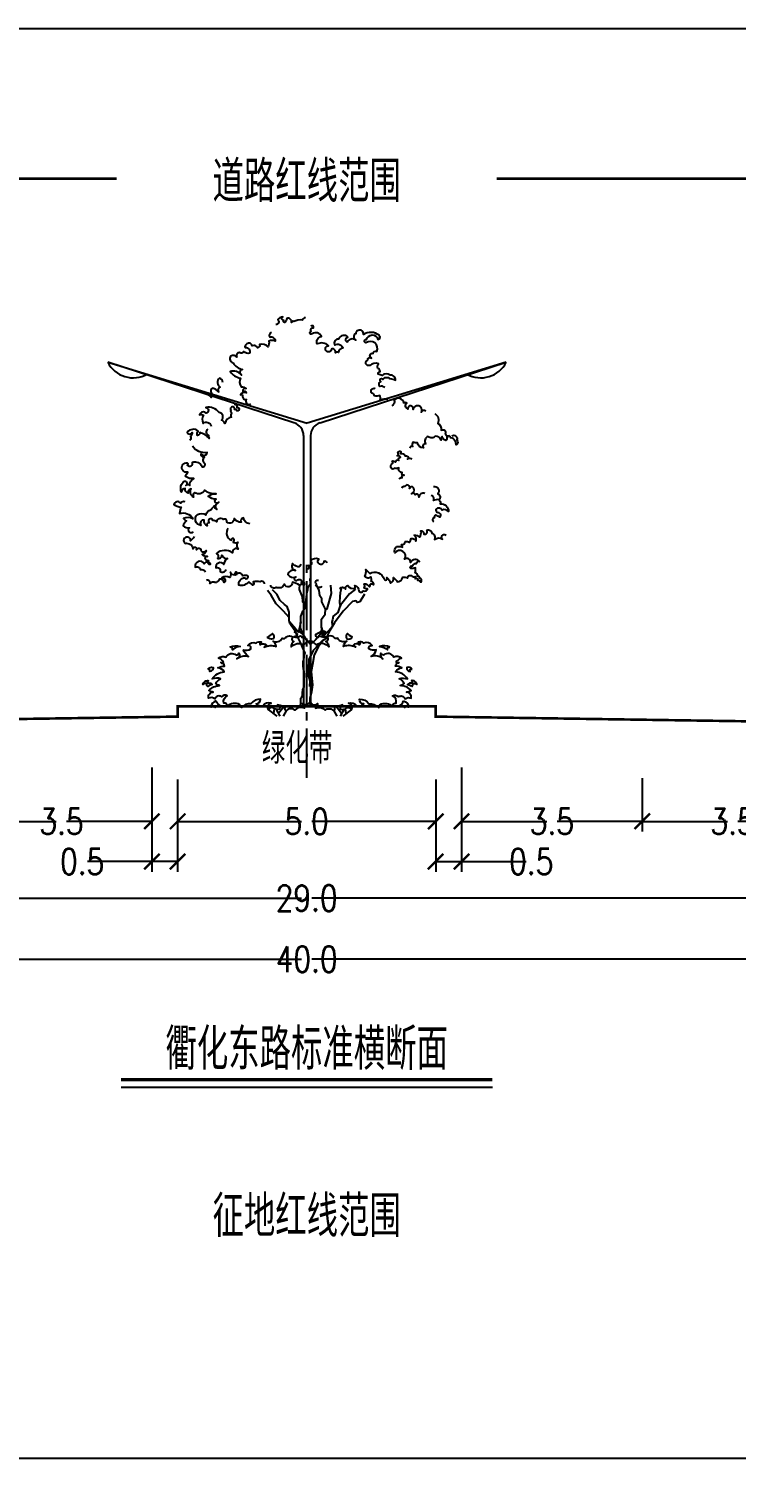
# Model space of a CAD drawing. Extents: x 10519 to 17598, y -625 to 2857.
# Drawn here: x 14804.57 to 14818.29, y -612.22 to -584.51 of the extents above; entities that cross this region are included whole.
import ezdxf
from ezdxf.enums import TextEntityAlignment as Align

# ---------------------------------------------------------------- set-up
doc = ezdxf.new("R2010")
doc.units = 0
doc.header["$MEASUREMENT"] = 0
doc.linetypes.add('CENTER2', pattern=[28.575, 19.05, -3.175, 3.175, -3.175])
doc.layers.get('0').update_dxf_attribs({"linetype": 'CONTINUOUS'})
doc.layers.get('DEFPOINTS').update_dxf_attribs({"linetype": 'CONTINUOUS'})
for name, color, linetype in [('DIM_COOR', 3, 'CONTINUOUS'), ('SHRUB', 8, 'CONTINUOUS'), ('ZDH', 1, 'CONTINUOUS'), ('横断图-断面模型', 7, 'CONTINUOUS')]:
    doc.layers.add(name, color=color, linetype=linetype)
doc.styles.get("Standard").update_dxf_attribs({"font": 'txt8.shx', "width": 0.8, "bigfont": 'hz.shx'})
doc.dimstyles.get("Standard").update_dxf_attribs({"dimtxt": 10, "dimasz": 3, "dimexe": 0.18, "dimexo": 0.0625, "dimgap": 2, "dimtad": 0, "dimdec": 1, "dimzin": 0, "dimdsep": 46, "dimtxsty": 'Standard', "dimblk": 'ARCHTICK', "dimcen": 0.09, "dimadec": 0, "dimazin": 0, "dimtfac": 1, "dimtdec": 1, "dimtofl": 0, "dimtmove": 0, "dimatfit": 3, "dimldrblk": 'ARCHTICK', "dimfxl": 1, "dimtolj": 1, "dimtzin": 0, "dimarcsym": 0})

# ---------------------------------------------------------------- blocks, each defined once
blk = doc.blocks.new('_ARCHTICK')
at = {"color": 0, "linetype": 'ByBlock', "const_width": 0.15}
blk.add_lwpolyline([(-0.5, -0.5), (0.5, 0.5)], dxfattribs=at)
blk = doc.blocks.new('*D41')
at = {"color": 3, "lineweight": -2}
for p, q in [((14807.461, -599.065), (14807.461, -600.076)), ((14812.461, -599.065), (14812.461, -600.076))]:
    blk.add_line(p, q, dxfattribs=at)
at = {"color": 0, "lineweight": -2}
for p, q in [((14807.461, -599.876), (14809.861, -599.876)), ((14812.461, -599.876), (14810.062, -599.876))]:
    blk.add_line(p, q, dxfattribs=at)
at = {"layer": 'DEFPOINTS', "color": 0}
for p in [(14807.461, -599.003), (14812.461, -599.003), (14812.461, -599.876)]:
    blk.add_point(p, dxfattribs=at)
at = {"color": 0, "lineweight": -2, "xscale": 0.3, "yscale": 0.3, "zscale": 0.3, "rotation": 180}
blk.add_blockref('_ARCHTICK', (14807.461, -599.876), dxfattribs=at)
at = {"color": 0, "lineweight": -2, "xscale": 0.3, "yscale": 0.3, "zscale": 0.3}
blk.add_blockref('_ARCHTICK', (14812.461, -599.876), dxfattribs=at)
at = {"color": 3, "insert": (14809.961, -599.876), "char_height": 0.5, "attachment_point": 5}
blk.add_mtext('\\A1;5.0', dxfattribs=at)
blk = doc.blocks.new('*D42')
at = {"color": 3, "lineweight": -2}
for p, q in [((14789.961, -597.937), (14789.961, -602.75)), ((14829.961, -597.967), (14829.961, -602.75))]:
    blk.add_line(p, q, dxfattribs=at)
at = {"color": 0, "lineweight": -2}
for p, q in [((14789.961, -602.55), (14809.861, -602.55)), ((14829.961, -602.55), (14810.062, -602.55))]:
    blk.add_line(p, q, dxfattribs=at)
at = {"layer": 'DEFPOINTS', "color": 0}
for p in [(14789.961, -597.875), (14829.961, -597.905), (14829.961, -602.55)]:
    blk.add_point(p, dxfattribs=at)
at = {"color": 0, "lineweight": -2, "xscale": 0.3, "yscale": 0.3, "zscale": 0.3, "rotation": 180}
blk.add_blockref('_ARCHTICK', (14789.961, -602.55), dxfattribs=at)
at = {"color": 0, "lineweight": -2, "xscale": 0.3, "yscale": 0.3, "zscale": 0.3}
blk.add_blockref('_ARCHTICK', (14829.961, -602.55), dxfattribs=at)
at = {"color": 3, "insert": (14809.961, -602.55), "char_height": 0.5, "attachment_point": 5}
blk.add_mtext('\\A1;40.0', dxfattribs=at)
blk = doc.blocks.new('SHRUB_E7')
at = {"color": 3}
for p, q in [((-333, 53), (-266, 0)), ((-292, 21), (-287, 62)), ((-273, 56), (-243, 0)), ((-256, 24), (-208, 81)), ((-192, 44), (-217, 0)), ((192, 44), (217, 0)), ((256, 24), (208, 81)), ((273, 56), (243, 0)), ((333, 53), (266, 0)), ((292, 21), (287, 62))]:
    blk.add_line(p, q, dxfattribs=at)
for points in [[(0, 104, -0.033482), (-7, 110, -0.548637), (-62, 103, 0.159936), (-45, 67, 0.299737), (-123, 50, 0.422718), (-192, 44, -0.8762), (-178, 80, -0.077452), (-262, 93, -0.40196), (-245, 57, -0.265419), (-299, 70, 0.444024), (-333, 53, -0.630202), (-312, 105, 0.357779), (-379, 83, -0.287826), (-434, 100, 0.377064), (-399, 138, 0.250353), (-477, 101, 0.24944), (-553, 71, -0.308567), (-565, 94, 0.318248), (-670, 79, 0.629144), (-696, 106, -0.355852), (-668, 166, 0.379918), (-713, 157, 0.516327), (-768, 141, 0.265401), (-818, 147, -0.45058), (-780, 196, -0.081939), (-817, 209, -0.204535), (-729, 248, -0.093347), (-760, 264, -0.178712), (-721, 303, 0.165152), (-788, 302, -0.254476), (-692, 359, 0.233133), (-742, 392, -0.14235), (-690, 404, 0.36638), (-719, 435, 1.325527), (-703, 448, 0.095882), (-739, 470, -0.243326), (-678, 479, -0.481555), (-596, 494, 0.317871), (-573, 511, -0.433747), (-590, 464, -0.270851), (-495, 482, -0.168812), (-536, 538, 0.265261), (-477, 545, 0.603448), (-502, 572, -0.357802), (-435, 592, -0.219008), (-390, 600, 0.797002), (-400, 578, -0.384209), (-348, 573, 0.295136), (-368, 559, -0.180261), (-272, 565, 0.241671), (-297, 606, 0.404961), (-225, 630, 0.375819), (-191, 642, -0.307047), (-137, 642, 0.600759), (-129, 603, 0.27442), (-152, 562, -0.329208), (-50, 578, -0.160151), (0, 610, -0.160151)], [(0, 104, 0.033482), (7, 110, 0.548637), (62, 103, -0.159936), (45, 67, -0.299737), (123, 50, -0.422718), (192, 44, 0.8762), (178, 80, 0.077452), (262, 93, 0.40196), (245, 57, 0.265419), (299, 70, -0.444024), (333, 53, 0.630202), (312, 105, -0.357779), (379, 83, 0.287826), (434, 100, -0.377064), (399, 138, -0.250353), (477, 101, -0.24944), (553, 71, 0.308567), (565, 94, -0.318248), (670, 79, -0.629144), (696, 106, 0.355852), (668, 166, -0.379918), (713, 157, -0.516327), (768, 141, -0.265401), (818, 147, 0.45058), (780, 196, 0.081939), (817, 209, 0.204535), (729, 248, 0.093347), (760, 264, 0.178712), (721, 303, -0.165152), (788, 302, 0.254476), (692, 359, -0.233133), (742, 392, 0.14235), (690, 404, -0.36638), (719, 435, -1.325527), (703, 448, -0.095882), (739, 470, 0.243326), (678, 479, 0.481555), (596, 494, -0.317871), (573, 511, 0.433747), (590, 464, 0.270851), (495, 482, 0.168812), (536, 538, -0.265261), (477, 545, -0.603448), (502, 572, 0.357802), (435, 592, 0.219008), (390, 600, -0.797002), (400, 578, 0.384209), (348, 573, -0.295136), (368, 559, 0.180261), (272, 565, -0.241671), (297, 606, -0.404961), (225, 630, -0.375819), (191, 642, 0.307047), (137, 642, -0.600759), (129, 603, -0.27442), (152, 562, 0.329208), (50, 578, 0.16016), (0, 610, 0.16016)], [(-820, 267, -0.271803), (-788, 257, 0.120847), (-825, 241, -0.339325), (-830, 265, 0.171013), (-864, 257, -0.429974), (-819, 287, 0.619653), (-820, 267, 0.660668)], [(820, 267, 0.271803), (788, 257, -0.120847), (825, 241, 0.339325), (830, 265, -0.171013), (864, 257, 0.429974), (819, 287, -0.619653), (820, 267, -0.660668)]]:
    blk.add_lwpolyline(points, format="xyb", dxfattribs=at)
for points in [[(-344, 640, 0.178614), (-303, 670, -0.377621), (-297, 626, -0.342397), (-344, 640, -0.342397)], [(-128, 682, -0.224614), (-102, 663, -0.379444), (-128, 643, 0.172108), (-83, 644, -0.969457), (-66, 636, 0.505502), (-49, 663, -0.155784), (-87, 689, 0.197916), (-128, 682)], [(128, 682, 0.224614), (102, 663, 0.379444), (128, 643, -0.172108), (83, 644, 0.969457), (66, 636, -0.505502), (49, 663, 0.155784), (87, 689, -0.197916), (128, 682)], [(344, 640, -0.178614), (303, 670, 0.377621), (297, 626, 0.342397), (344, 640, 0.342397)], [(-646, 558, -0.192811), (-562, 565, 0.190338), (-626, 536, 0.607699), (-646, 558)], [(646, 558, 0.192811), (562, 565, -0.190338), (626, 536, -0.607699), (646, 558)], [(-825, 382, -0.334986), (-782, 393, -0.46709), (-808, 362, 0.637082), (-825, 382, 0.637082)], [(825, 382, 0.334986), (782, 393, 0.46709), (808, 362, -0.637082), (825, 382, -0.637082)], [(-756, 124, 0.375402), (-796, 75, -0.43941), (-765, 72, -0.320301), (-723, 85, -0.175099), (-756, 124, -0.175099)], [(756, 124, -0.375402), (796, 75, 0.43941), (765, 72, 0.320301), (723, 85, 0.175099), (756, 124, 0.175099)]]:
    blk.add_lwpolyline(points, format="xyb", close=True, dxfattribs=at)
blk = doc.blocks.new('A$C244B30F2')
at = {"layer": 'SHRUB', "color": 3, "xscale": 0.0015, "yscale": 0.0015, "zscale": 0.0015}
blk.add_blockref('SHRUB_E7', (1.296, 0), dxfattribs=at)
blk = doc.blocks.new('*D46')
at = {"color": 3, "lineweight": -2}
for p, q in [((14803.46, -599.042), (14803.46, -600.076)), ((14806.961, -599.065), (14806.961, -600.076))]:
    blk.add_line(p, q, dxfattribs=at)
at = {"color": 0, "lineweight": -2}
for p, q in [((14803.46, -599.876), (14805.11, -599.876)), ((14806.961, -599.876), (14805.311, -599.876))]:
    blk.add_line(p, q, dxfattribs=at)
at = {"layer": 'DEFPOINTS', "color": 0}
for p in [(14803.46, -598.979), (14806.961, -599.003), (14806.961, -599.876)]:
    blk.add_point(p, dxfattribs=at)
at = {"color": 0, "lineweight": -2, "xscale": 0.3, "yscale": 0.3, "zscale": 0.3, "rotation": 180}
blk.add_blockref('_ARCHTICK', (14803.46, -599.876), dxfattribs=at)
at = {"color": 0, "lineweight": -2, "xscale": 0.3, "yscale": 0.3, "zscale": 0.3}
blk.add_blockref('_ARCHTICK', (14806.961, -599.876), dxfattribs=at)
at = {"color": 3, "insert": (14805.211, -599.876), "char_height": 0.5, "attachment_point": 5}
blk.add_mtext('\\A1;3.5', dxfattribs=at)
blk = doc.blocks.new('A$C146029A1')
at = {"layer": 'ZDH', "color": 94}
for points in [[(1.276, 3.766, 0.305001), (1.243, 3.741, 0.158319), (1.163, 3.728, 0.506463), (1.139, 3.718, 0.606264), (1.094, 3.758, -0.29326), (1.072, 3.719, -0.688173), (1.067, 3.737, -0.77864), (1.056, 3.773, 0.200322), (1.006, 3.746, -0.808942), (0.988, 3.7, 0.398466)], [(0.947, 3.62, 0.590957), (0.931, 3.577, -0.507427), (0.981, 3.538, 0.211792), (0.922, 3.538, -0.130874), (0.914, 3.481, 0.288211), (0.83, 3.506, -0.512432), (0.811, 3.474, 0.410785), (0.759, 3.493, 0.646238), (0.702, 3.504, 0.478077), (0.692, 3.476, -0.56821), (0.734, 3.421, -0.289507), (0.678, 3.436, -0.529716), (0.637, 3.427, 0.556037), (0.609, 3.381, 0.421693), (0.553, 3.391, 0.598314), (0.574, 3.327, 0.221406), (0.666, 3.263, 0.745187), (0.656, 3.208, 0.338336), (0.545, 3.242, 0.193645), (0.645, 3.179, 0.255819), (0.652, 3.095, -0.202164), (0.7, 3.079, 0.613529), (0.669, 3.045, -0.614808), (0.703, 3.038, 0.409088), (0.647, 3.016, -0.780635), (0.666, 3.005, 0.520337), (0.703, 2.973, 0.849531), (0.745, 2.929, 1.681155)], [(2.043, 3.089, 0.265402), (1.995, 3.099, -0.47234), (2.004, 3.147, -1.359918), (2.026, 3.165, -0.499355), (2.093, 3.174, -0.074873), (2.149, 3.16, 0.44511), (2.096, 3.209, 0.370657), (2.018, 3.205, -0.000002), (1.981, 3.217, -0.543015), (1.998, 3.242, 0.345298), (1.976, 3.272, -0.278322), (1.984, 3.318, 0.278865), (1.898, 3.302, -1.000141), (1.878, 3.355, -0.713289), (1.915, 3.372, -0.932806), (1.93, 3.419, -0.617803), (1.965, 3.436, 0.799083), (1.861, 3.521, -1.091803), (1.868, 3.552, -0.813247), (1.976, 3.555, 0.759216), (1.988, 3.595, 0.322729), (1.837, 3.601, 1.063796), (1.762, 3.61, 0.640254), (1.763, 3.547, 0.451434), (1.678, 3.529, -0.695789), (1.687, 3.576, 0.56977), (1.596, 3.558, 0.595413), (1.559, 3.5, -0.483393), (1.638, 3.469, 0.396), (1.596, 3.427, 0.333157), (1.566, 3.423, 0.596875), (1.527, 3.461, -2.485316), (1.5, 3.492, 0.329809), (1.389, 3.51, -0.512632), (1.431, 3.582, 0.48414), (1.34, 3.607, -1.380789), (1.331, 3.633, -0.790253), (1.353, 3.665, 0.91904), (1.328, 3.682, -1.201096)], [(0.475, 3.136, 0.339076), (0.444, 3.179, 0.555033), (0.449, 3.092, 0.56418), (0.435, 3.045, 0.166244), (0.376, 3.081, 0.631998), (0.373, 3.028, 0.373246), (0.361, 2.993, 0.199415), (0.33, 3.016, -2.128433)], [(2.073, 2.975, 0.129085), (2, 2.965, 0.153649), (1.997, 3.012, -0.172844), (1.943, 3.006, 0.24242), (1.919, 3.033, -0.867375), (1.949, 3.078, -4.014634)], [(0.585, 2.926, -0.527476), (0.61, 2.895, -1.371362), (0.611, 2.863, 0.599758), (0.589, 2.874, 1.751744), (0.554, 2.868, 0.521675), (0.562, 2.84, 0.482458), (0.558, 2.802, 0.272076), (0.493, 2.741, 0.162269), (0.462, 2.773, 0.672629), (0.438, 2.845, 0.295571), (0.31, 2.894, -0.846999), (0.313, 2.84, 0.605856), (0.25, 2.822, -0.299905), (0.288, 2.819, 0.265742), (0.283, 2.741, -0.563605), (0.362, 2.714, -0.951129)], [(2.441, 2.859, 0.543794), (2.397, 2.848, 1.209884), (2.318, 2.875, 1.322896), (2.267, 2.879, -0.541205), (2.256, 2.938, 0.299501), (2.228, 2.938, 0.612972), (2.134, 2.967, -0.400192), (2.112, 2.91, -0.601374)], [(2.528, 2.835, -0.406886), (2.557, 2.74, -0.345169), (2.59, 2.675, -0.789569), (2.629, 2.638, -0.420211), (2.636, 2.574, -0.31979), (2.6, 2.615, 0.414416), (2.59, 2.579, 0.259643), (2.532, 2.618, -0.477578), (2.464, 2.613, 0.528271), (2.442, 2.543, 0.679587), (2.418, 2.503, -0.357056), (2.36, 2.552, -0.118587), (2.317, 2.56, 0.331188), (2.314, 2.517, 0.493577), (2.285, 2.5, -1.282228)], [(0.328, 2.683, 0.640786), (0.337, 2.627, 0.207083), (0.344, 2.595, 0.150335), (0.253, 2.651, -0.368139), (0.229, 2.622, -0.258155), (0.235, 2.665, 0.453982), (0.13, 2.653, 0.695057), (0.177, 2.653, -0.34999), (0.16, 2.614, -0.347124), (0.155, 2.576, -0.402012)], [(0.735, 1.767, -0.325791), (0.675, 1.824, 0.515605), (0.652, 1.783, -0.279738), (0.585, 1.819, -0.62119), (0.513, 1.782, 0.719432), (0.479, 1.81, 0.571612), (0.414, 1.786, 0.272149), (0.377, 1.799, 1.434557), (0.343, 1.778, 0.677202), (0.324, 1.747, -0.375472), (0.294, 1.804, 0.653927), (0.262, 1.751, -0.641379), (0.229, 1.857, -0.304012), (0.311, 1.852, -0.282031), (0.361, 1.905, 0.008167), (0.39, 1.942, 0.250758), (0.416, 1.905, -0.538583), (0.435, 1.976, -1.316316), (0.41, 2.005, -0.141358), (0.333, 2.032, -0.252822), (0.411, 2.057, -0.20506), (0.3, 2.092, -0.448866), (0.202, 2.07, 0.486299), (0.192, 2.026, -0.437064), (0.168, 2.105, 0.440104), (0.138, 2.063, -0.29131), (0.109, 2.109, 0.436043), (0.075, 2.075, -0.389386), (0.104, 2.18, -0.815654), (0.115, 2.138, -0.477842), (0.156, 2.14, -0.344764), (0.194, 2.206, -0.188395), (0.113, 2.225, -0.090084), (0.136, 2.269, -1.137022), (0.121, 2.358, -0.908358), (0.13, 2.335, 0.754859), (0.181, 2.364, -0.405197), (0.272, 2.322, 0.740032), (0.302, 2.351, -0.459727), (0.296, 2.412, -0.533529), (0.266, 2.447, 0.742946), (0.324, 2.458, -0.289701), (0.18, 2.519, 0.523483)], [(2.693, 2.62, -0.701971), (2.743, 2.58, -0.424856), (2.736, 2.532, 0.079937), (2.727, 2.569, 0.274987), (2.681, 2.601, 0.992027), (2.648, 2.605, -0.885129)], [(2.183, 2.202, -0.433632), (2.213, 2.213, -0.721914), (2.231, 2.238, -0.566611), (2.211, 2.265, -0.564064), (2.181, 2.311, -0.261676), (2.139, 2.308, -0.779527), (2.105, 2.309, -0.474621), (2.116, 2.347, 0.450099), (2.114, 2.374, -0.38184), (2.146, 2.364, -0.608058), (2.18, 2.382, -0.581353), (2.197, 2.413, 0.260094), (2.165, 2.426, 0.446682), (2.17, 2.46, -0.271596), (2.193, 2.472, -0.530179), (2.195, 2.45, -0.33952), (2.242, 2.425, -0.841017), (2.265, 2.395, -0.362325), (2.306, 2.395, -2.759952)], [(2.43, 2.061, 0.526024), (2.375, 2.025, 0.746219), (2.337, 2.048, 0.54368), (2.304, 2.059, 0.369805), (2.325, 2.108, 0.798879), (2.283, 2.111, 1.039316), (2.239, 2.128, 0.382432), (2.208, 2.113, -4.396999)], [(2.516, 2.128, -0.706019), (2.558, 2.057, -0.583806), (2.567, 2.001, -0.331907), (2.58, 1.961, -0.481208), (2.66, 1.885, 0.381724), (2.599, 1.899, 0.30479), (2.573, 1.919, 0.317963), (2.539, 1.907, 0.260449), (2.552, 1.879, -0.625071), (2.578, 1.833, -0.069399), (2.537, 1.853, 0.490958), (2.526, 1.825, 0.923818), (2.52, 1.789, 7.656865)], [(0.109, 1.979, 0.359592), (0.067, 1.968, 0.612734), (0, 1.953, 0.135742), (0.071, 1.93, 0.05733), (0.056, 1.867, -0.357844), (0.185, 1.817, 0.191822), (0.093, 1.82, 0.17638), (0.123, 1.796, 0.170415), (0.09, 1.746, 0.14451), (0.153, 1.729, 0.453996), (0.146, 1.689, 0.35495), (0.19, 1.69, -6.203741)], [(2.567, 2.001, 0.136142), (2.514, 1.992, 0.536828), (2.494, 2.042, 1.052117)], [(0.528, 1.722, 0.533713), (0.558, 1.608, -0.565991), (0.576, 1.627, -0.323309), (0.576, 1.59, 0.288775), (0.619, 1.588, 0.309273), (0.622, 1.521, 0.683999), (0.568, 1.487, 0.326754), (0.412, 1.48, -0.538176), (0.422, 1.433, 0.493737), (0.466, 1.462, 0.357521), (0.52, 1.431, 0.290225), (0.485, 1.372, 0.806528), (0.406, 1.339, -0.720602), (0.448, 1.305, 0.432486), (0.51, 1.325)], [(2.157, 1.546, -0.126913), (2.215, 1.542, 0.155318), (2.207, 1.566, 0.414171), (2.242, 1.595, -0.293534), (2.28, 1.585, 0.100206), (2.3, 1.625, -0.348274), (2.345, 1.599, 0.377932), (2.328, 1.657, -0.184684), (2.38, 1.638, 0.202256), (2.394, 1.698, -0.594972), (2.421, 1.668, 0.694277), (2.452, 1.706, -0.476155), (2.499, 1.677, -0.426495), (2.525, 1.615, -0.354097), (2.604, 1.618, -1.03166), (2.637, 1.657, -3.1794)], [(0.196, 1.643, -0.128622), (0.162, 1.603, 1.785801), (0.111, 1.576, -0.475754), (0.185, 1.525, -1.117928), (0.221, 1.516, -0.905859), (0.263, 1.51, 0.612945), (0.312, 1.508, -0.379829), (0.274, 1.47, 0.183681), (0.327, 1.451, 0.915977), (0.312, 1.416, -0.141009), (0.336, 1.41, 0.83447), (0.354, 1.376, 0.662202), (0.295, 1.379, 0.878794), (0.207, 1.346, -0.560457), (0.256, 1.323, -0.371289), (0.307, 1.302, 5.742865)], [(1.604, 1.139, -0.496488), (1.664, 1.135, -0.486936), (1.686, 1.168, 0.397382), (1.756, 1.144, 0.249151), (1.753, 1.17, -0.412305), (1.791, 1.117, 0.625944), (1.835, 1.119, 0.520922), (1.877, 1.136, -0.072729), (1.845, 1.142, 0.195436), (1.845, 1.186, -0.339939), (1.891, 1.158, 0.489339), (1.901, 1.18, -0.379674), (1.935, 1.176, 0.506942), (1.913, 1.207, 0.227854), (1.908, 1.254, -0.475937), (1.85, 1.256, 0.149363), (1.861, 1.324, 0.06507), (1.899, 1.287, -0.485467), (2.037, 1.231, 1.185849), (2.064, 1.247, -0.120955), (2.099, 1.193, 0.383299), (2.128, 1.246, -0.190755), (2.162, 1.205, 0.33975), (2.218, 1.25, -0.172292), (2.265, 1.241, -0.681301), (2.31, 1.26, 0.374339), (2.337, 1.255, -0.354275), (2.339, 1.235, -0.882488), (2.362, 1.221, -0.294331), (2.392, 1.202, 0.603132), (2.38, 1.241, 0.649432), (2.359, 1.261, 0.487956), (2.339, 1.293, 0.087648), (2.34, 1.342, -0.128892), (2.297, 1.333, -0.965732), (2.31, 1.358, -0.294144), (2.352, 1.383, -0.546857), (2.381, 1.402, 0.527971), (2.292, 1.393, 0.686406), (2.236, 1.423, 0.972587), (2.141, 1.485, -0.287838), (2.157, 1.546, 3.370194)], [(1.488, 1.389, 0.315833), (1.453, 1.403, -1.573028), (1.405, 1.424, 0.333458), (1.324, 1.406, -0.969491), (1.297, 1.364, -0.754779), (1.293, 1.326, -0.158014)], [(0.879, 1.185, 0.591735), (0.838, 1.205, 0.132441), (0.769, 1.205, -0.4983), (0.763, 1.171, 0.156802), (0.722, 1.203, -0.342151), (0.629, 1.174, -0.454477), (0.687, 1.244, 1.167042), (0.715, 1.262, 0.180895), (0.67, 1.263, 0.563134), (0.604, 1.276, 1.162272), (0.597, 1.298, 0.237532), (0.593, 1.269, -0.273954), (0.548, 1.297, -0.36361), (0.542, 1.248, 0.256479), (0.466, 1.245, -0.738611), (0.488, 1.198, 0.448843), (0.438, 1.229, -0.46923), (0.39, 1.2, 0.308702), (0.35, 1.188, 0.678723), (0.316, 1.218, -0.027837)], [(1.23, 1.376, -0.545191), (1.201, 1.351, -0.167656), (1.151, 1.381, 0.565605), (1.18, 1.315, 0.41653), (1.104, 1.275, 0.355954), (1.182, 1.253, 1.49895), (1.201, 1.224, -0.802888), (1.235, 1.194, -1.146961), (1.258, 1.174, 0.385107), (1.219, 1.171, 0.093895), (1.149, 1.202, -0.846048), (1.069, 1.181, -0.484839), (0.991, 1.153, -0.663772), (0.939, 1.173, 0.972356)], [(1.434, 1.159, -0.565308), (1.375, 1.174, 1.043178), (1.376, 1.19, -0.723769), (1.401, 1.22, 3.22495)]]:
    blk.add_lwpolyline(points, format="xyb", dxfattribs=at)
for points in [[(1.117, 0.86), (1.062, 0.92), (0.993, 0.993), (0.944, 1.074), (0.908, 1.121)], [(1.847, 1.086), (1.801, 1.01), (1.777, 1.003), (1.762, 1.02), (1.73, 1.014), (1.64, 0.921), (1.558, 0.808), (1.512, 0.734), (1.484, 0.682), (1.484, 0.662), (1.443, 0.636), (1.397, 0.571), (1.36, 0.497), (1.342, 0.403), (1.332, 0.335), (1.342, 0.206), (1.335, 0.138), (1.319, 0.077), (1.319, 0.029), (1.321, 0), (1.228, 0), (1.231, 0.034), (1.231, 0.077), (1.24, 0.091), (1.246, 0.104), (1.246, 0.129), (1.251, 0.159), (1.262, 0.186), (1.262, 0.236), (1.267, 0.313), (1.263, 0.331), (1.255, 0.362), (1.253, 0.39), (1.253, 0.428), (1.26, 0.448), (1.263, 0.476), (1.263, 0.494), (1.271, 0.516), (1.253, 0.557), (1.233, 0.605), (1.206, 0.663), (1.183, 0.716), (1.138, 0.783), (1.125, 0.802), (1.117, 0.83), (1.117, 0.866), (1.117, 0.911), (1.098, 0.966), (1.072, 0.985), (1.03, 1.024), (0.998, 1.085), (0.956, 1.127)], [(1.216, 1.182), (1.215, 1.13), (1.243, 1.061), (1.248, 1.013), (1.281, 0.972)], [(1.444, 0.722), (1.377, 0.646), (1.324, 0.598), (1.285, 0.644), (1.245, 0.704), (1.226, 0.759), (1.231, 0.87), (1.251, 0.92), (1.27, 0.948), (1.279, 1), (1.285, 1.058), (1.293, 1.107), (1.299, 1.128), (1.303, 1.156), (1.324, 1.189), (1.321, 1.238)], [(1.457, 0.685), (1.431, 0.769), (1.429, 0.828), (1.429, 0.844), (1.467, 0.892), (1.469, 0.941), (1.434, 1.01), (1.434, 1.04), (1.413, 1.069), (1.408, 1.124), (1.381, 1.171)], [(1.759, 1.134), (1.703, 1.088), (1.614, 0.98), (1.604, 0.957), (1.59, 0.908), (1.543, 0.873), (1.536, 0.838), (1.531, 0.813), (1.536, 0.772), (1.477, 0.707), (1.457, 0.685)], [(1.519, 1.172), (1.525, 1.092), (1.482, 0.943), (1.468, 0.933)], [(1.613, 0.976), (1.607, 1.009), (1.613, 1.061), (1.616, 1.101), (1.629, 1.152)], [(1.231, 0.818), (1.209, 0.716), (1.181, 0.745), (1.121, 0.818)], [(1.444, 0.669), (1.431, 0.769)], [(1.443, 0.64), (1.397, 0.592), (1.35, 0.538), (1.308, 0.452), (1.306, 0.363), (1.306, 0.29), (1.316, 0.246), (1.313, 0.191)]]:
    blk.add_lwpolyline(points, dxfattribs=at)
blk.add_arc((1.772, 3.209), 0.156, 106.792, 106.792, dxfattribs=at)
blk = doc.blocks.new('*D48')
at = {"color": 3, "lineweight": -2}
for p, q in [((14806.961, -598.832), (14806.961, -600.856)), ((14807.461, -599.845), (14807.461, -600.856))]:
    blk.add_line(p, q, dxfattribs=at)
at = {"color": 0, "lineweight": -2}
for p, q in [((14806.961, -600.656), (14805.712, -600.656)), ((14807.461, -600.656), (14806.961, -600.656))]:
    blk.add_line(p, q, dxfattribs=at)
at = {"layer": 'DEFPOINTS', "color": 0}
for p in [(14806.961, -598.769), (14807.461, -599.783), (14807.461, -600.656)]:
    blk.add_point(p, dxfattribs=at)
at = {"color": 0, "lineweight": -2, "xscale": 0.3, "yscale": 0.3, "zscale": 0.3, "rotation": 180}
blk.add_blockref('_ARCHTICK', (14806.961, -600.656), dxfattribs=at)
at = {"color": 0, "lineweight": -2, "xscale": 0.3, "yscale": 0.3, "zscale": 0.3}
blk.add_blockref('_ARCHTICK', (14807.461, -600.656), dxfattribs=at)
at = {"color": 3, "insert": (14805.611, -600.656), "char_height": 0.5, "attachment_point": 5}
blk.add_mtext('\\A1;0.5', dxfattribs=at)
blk = doc.blocks.new('A$C20E84E10')
at = {"layer": '横断图-断面模型', "color": 3}
for p, q in [((0, 6.684), (3.859, 5.501)), ((3.606, 5.509), (0, 6.684)), ((7.718, 6.684), (3.859, 5.501)), ((4.112, 5.509), (7.718, 6.684)), ((3.79, 5.26), (3.79, 0)), ((3.927, 5.26), (3.927, 0.001))]:
    blk.add_line(p, q, dxfattribs=at)
for centre, radius, start, end in [((0.49, 6.93), 0.549, 206.6311, 299.7849), ((7.227, 6.93), 0.549, 240.2151, 333.3689), ((3.531, 5.26), 0.26, 0, 73.208), ((4.187, 5.26), 0.26, 106.792, 180)]:
    blk.add_arc(centre, radius, start, end, dxfattribs=at)
blk = doc.blocks.new('*D49')
at = {"color": 3, "lineweight": -2}
for p, q in [((14795.461, -598.144), (14795.461, -601.564)), ((14824.461, -598.186), (14824.461, -601.564))]:
    blk.add_line(p, q, dxfattribs=at)
at = {"color": 0, "lineweight": -2}
for p, q in [((14795.461, -601.364), (14809.861, -601.364)), ((14824.461, -601.364), (14810.062, -601.364))]:
    blk.add_line(p, q, dxfattribs=at)
at = {"layer": 'DEFPOINTS', "color": 0}
for p in [(14795.461, -598.081), (14824.461, -598.124), (14824.461, -601.364)]:
    blk.add_point(p, dxfattribs=at)
at = {"color": 0, "lineweight": -2, "xscale": 0.3, "yscale": 0.3, "zscale": 0.3, "rotation": 180}
blk.add_blockref('_ARCHTICK', (14795.461, -601.364), dxfattribs=at)
at = {"color": 0, "lineweight": -2, "xscale": 0.3, "yscale": 0.3, "zscale": 0.3}
blk.add_blockref('_ARCHTICK', (14824.461, -601.364), dxfattribs=at)
at = {"color": 3, "insert": (14809.961, -601.364), "char_height": 0.5, "attachment_point": 5}
blk.add_mtext('\\A1;29.0', dxfattribs=at)
blk = doc.blocks.new('*D51')
at = {"color": 3, "lineweight": -2}
for p, q in [((14812.961, -599.065), (14812.961, -600.076)), ((14816.462, -599.042), (14816.462, -600.076))]:
    blk.add_line(p, q, dxfattribs=at)
at = {"color": 0, "lineweight": -2}
for p, q in [((14812.961, -599.876), (14814.611, -599.876)), ((14816.462, -599.876), (14814.812, -599.876))]:
    blk.add_line(p, q, dxfattribs=at)
at = {"layer": 'DEFPOINTS', "color": 0}
for p in [(14812.961, -599.003), (14816.462, -598.979), (14812.961, -599.876)]:
    blk.add_point(p, dxfattribs=at)
at = {"color": 0, "lineweight": -2, "xscale": 0.3, "yscale": 0.3, "zscale": 0.3, "rotation": 180}
blk.add_blockref('_ARCHTICK', (14812.961, -599.876), dxfattribs=at)
at = {"color": 0, "lineweight": -2, "xscale": 0.3, "yscale": 0.3, "zscale": 0.3}
blk.add_blockref('_ARCHTICK', (14816.462, -599.876), dxfattribs=at)
at = {"color": 3, "insert": (14814.712, -599.876), "char_height": 0.5, "attachment_point": 5}
blk.add_mtext('\\A1;3.5', dxfattribs=at)
blk = doc.blocks.new('*D54')
at = {"color": 3, "lineweight": -2}
for p, q in [((14812.961, -598.832), (14812.961, -600.856)), ((14812.461, -599.845), (14812.461, -600.856))]:
    blk.add_line(p, q, dxfattribs=at)
at = {"color": 0, "lineweight": -2}
for p, q in [((14812.461, -600.656), (14812.961, -600.656)), ((14812.961, -600.656), (14814.211, -600.656))]:
    blk.add_line(p, q, dxfattribs=at)
at = {"layer": 'DEFPOINTS', "color": 0}
for p in [(14812.961, -598.769), (14812.461, -599.783), (14812.461, -600.656)]:
    blk.add_point(p, dxfattribs=at)
at = {"color": 0, "lineweight": -2, "xscale": 0.3, "yscale": 0.3, "zscale": 0.3, "rotation": 180}
blk.add_blockref('_ARCHTICK', (14812.461, -600.656), dxfattribs=at)
at = {"color": 0, "lineweight": -2, "xscale": 0.3, "yscale": 0.3, "zscale": 0.3}
blk.add_blockref('_ARCHTICK', (14812.961, -600.656), dxfattribs=at)
at = {"color": 3, "insert": (14814.311, -600.656), "char_height": 0.5, "attachment_point": 5}
blk.add_mtext('\\A1;0.5', dxfattribs=at)
blk = doc.blocks.new('*D56')
at = {"color": 3, "lineweight": -2}
for p, q in [((14816.462, -599.065), (14816.462, -600.076)), ((14819.962, -599.095), (14819.962, -600.076))]:
    blk.add_line(p, q, dxfattribs=at)
at = {"color": 0, "lineweight": -2}
for p, q in [((14816.462, -599.876), (14818.112, -599.876)), ((14819.962, -599.876), (14818.313, -599.876))]:
    blk.add_line(p, q, dxfattribs=at)
at = {"layer": 'DEFPOINTS', "color": 0}
for p in [(14816.462, -599.003), (14819.962, -599.033), (14816.462, -599.876)]:
    blk.add_point(p, dxfattribs=at)
at = {"color": 0, "lineweight": -2, "xscale": 0.3, "yscale": 0.3, "zscale": 0.3, "rotation": 180}
blk.add_blockref('_ARCHTICK', (14816.462, -599.876), dxfattribs=at)
at = {"color": 0, "lineweight": -2, "xscale": 0.3, "yscale": 0.3, "zscale": 0.3}
blk.add_blockref('_ARCHTICK', (14819.962, -599.876), dxfattribs=at)
at = {"color": 3, "insert": (14818.212, -599.876), "char_height": 0.5, "attachment_point": 5}
blk.add_mtext('\\A1;3.5', dxfattribs=at)

msp = doc.modelspace()

# ---------------------------------------------------------------- linework, layer by layer
at = {"color": 3, "linetype": 'CENTER2', "ltscale": 0.05}
msp.add_line((14809.961, -599.03), (14809.961, -594.83), dxfattribs=at)
msp.add_line((14806.365, -605.028), (14813.558, -605.028))
at = {"color": 1, "const_width": 0.05}
msp.add_lwpolyline([(14784.961, -598.079), (14789.961, -598.079), (14789.961, -597.905), (14791.961, -597.929), (14791.961, -598.079), (14797.961, -597.989), (14807.461, -597.846), (14807.461, -597.646), (14812.461, -597.646), (14812.461, -597.846), (14821.961, -597.989), (14827.961, -598.079), (14827.961, -597.929), (14829.961, -597.905), (14829.961, -598.079), (14834.961, -598.079)], dxfattribs=at)
msp.add_lwpolyline([(14806.365, -604.884, 0.06, 0.06, 0), (14813.558, -604.884, 0, 0, 0)], format="xyseb")
at = {"layer": 'DIM_COOR', "linetype": 'ByBlock'}
msp.add_lwpolyline([(14781.381, -584.509), (14837.804, -584.509), (14837.804, -612.225), (14781.381, -612.225)], close=True, dxfattribs=at)
at = {"layer": 'DIM_COOR', "linetype": 'ByBlock', "const_width": 0.05}
for points in [[(14789.961, -587.417), (14806.279, -587.417)], [(14829.961, -587.417), (14813.644, -587.417)]]:
    msp.add_lwpolyline(points, dxfattribs=at)

# ---------------------------------------------------------------- block references
at = {"xscale": 2, "yscale": 2}
msp.add_blockref('A$C146029A1', (14807.387, -597.643), dxfattribs=at)
at = {"linetype": 'Continuous'}
msp.add_blockref('A$C20E84E10', (14806.109, -597.659), dxfattribs=at)
at = {"color": 1, "linetype": 'Continuous', "xscale": 1.599999999976717, "yscale": 1.599999999627471, "zscale": 2}
msp.add_blockref('A$C244B30F2', (14807.95, -597.84), dxfattribs=at)

# ---------------------------------------------------------------- texts
at = {"width": 0.8}
for s, p in [('道路红线范围', (14809.961, -587.874)), ('衢化东路标准横断面', (14809.961, -604.692)), ('征地红线范围', (14809.961, -607.932))]:
    msp.add_text(s, height=0.8, dxfattribs=at).set_placement(p, align=Align.CENTER)
at = {"color": 0, "width": 0.8}
msp.add_text('绿化带', height=0.6, dxfattribs=at).set_placement((14809.092, -598.761))

# ---------------------------------------------------------------- dimensions: what is measured, and where the dimension line sits
at = {"color": 3}
for base, p1, p2, picture, middle in [((14829.961, -602.55), (14789.961, -597.875), (14829.961, -597.905), '*D42', (14809.961, -602.55)), ((14824.461, -601.364), (14795.461, -598.081), (14824.461, -598.124), '*D49', (14809.961, -601.364)), ((14806.961, -599.876), (14803.46, -598.979), (14806.961, -599.003), '*D46', (14805.211, -599.876))]:
    dim = msp.add_linear_dim(base=base, p1=p1, p2=p2, dimstyle='Standard', override={"dimtxt": 0.5, "dimasz": 0.3, "dimexe": 0.2, "dimgap": 0.1, "dimtoh": 0, "dimclre": 3, "dimclrt": 3}, dxfattribs=at)
    dim.commit()
    dim.dimension.update_dxf_attribs({"geometry": picture, "text_midpoint": middle})
for base, p1, p2, picture, middle in [((14807.461, -600.656), (14806.961, -598.769), (14807.461, -599.783), '*D48', (14805.611, -600.656)), ((14812.461, -599.876), (14807.461, -599.003), (14812.461, -599.003), '*D41', (14809.961, -599.876))]:
    dim = msp.add_linear_dim(base=base, p1=p1, p2=p2, dimstyle='Standard', override={"dimtxt": 0.5, "dimasz": 0.3, "dimexe": 0.2, "dimgap": 0.1, "dimtoh": 0, "dimclre": 3, "dimclrt": 3}, dxfattribs=at)
    dim.commit()
    dim.dimension.update_dxf_attribs({"geometry": picture, "text_midpoint": middle, "dimtype": 160})
dim = msp.add_linear_dim(base=(14812.461, -600.656), p1=(14812.961, -598.769), p2=(14812.461, -599.783), angle=180, dimstyle='Standard', override={"dimtxt": 0.5, "dimasz": 0.3, "dimexe": 0.2, "dimgap": 0.1, "dimtoh": 0, "dimclre": 3, "dimclrt": 3}, dxfattribs=at)
dim.commit()
dim.dimension.update_dxf_attribs({"geometry": '*D54', "text_midpoint": (14814.311, -600.656), "dimtype": 160})
for base, p1, p2, picture, middle in [((14812.961, -599.876), (14816.462, -598.979), (14812.961, -599.003), '*D51', (14814.712, -599.876)), ((14816.462, -599.876), (14819.962, -599.033), (14816.462, -599.003), '*D56', (14818.212, -599.876))]:
    dim = msp.add_linear_dim(base=base, p1=p1, p2=p2, angle=180, dimstyle='Standard', override={"dimtxt": 0.5, "dimasz": 0.3, "dimexe": 0.2, "dimgap": 0.1, "dimtoh": 0, "dimclre": 3, "dimclrt": 3}, dxfattribs=at)
    dim.commit()
    dim.dimension.update_dxf_attribs({"geometry": picture, "text_midpoint": middle})

doc.saveas('drawing.dxf')
